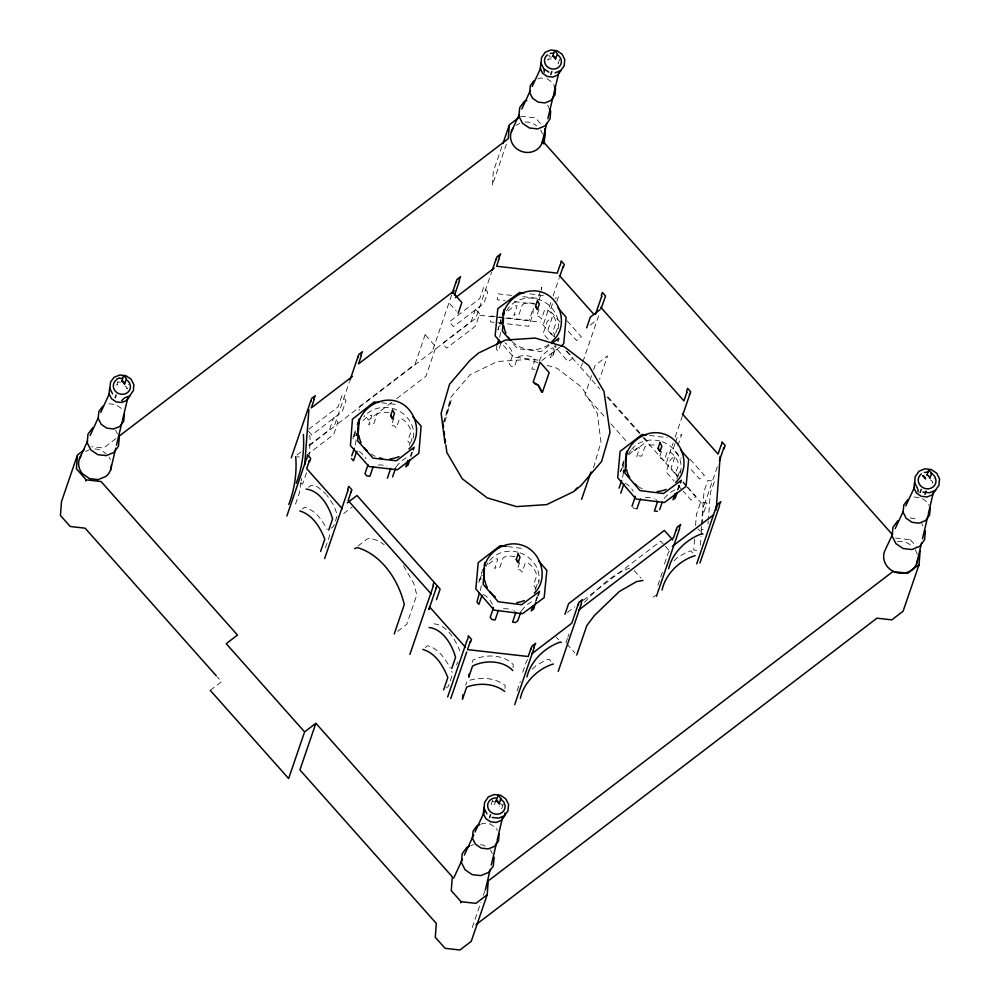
<?xml version="1.0" encoding="UTF-8"?>
<svg xmlns="http://www.w3.org/2000/svg" width="1000" height="1000" viewBox="0 0 1000 1000"><rect width="100%" height="100%" fill="white"/><g stroke="black" fill="none" stroke-linecap="round" stroke-linejoin="round"><path stroke-width="0.75" stroke-dasharray="5 3.75" d="M492.7 799.963L491.087 804.812L492.638 803.637L494.575 804.35L496.175 799.65M504.963 688.462L505.188 685.487C494.55 677.3 479.462 676.6 467.113 681.137L465.712 685.25M541.562 290.2L541.788 287.225L540.837 290.012M513.038 667.638L513.263 664.65C503.625 654.25 485.225 653.875 473.013 660.062L471.587 664.25M694.538 539.263L693.713 550.075L698.825 550.65M695.575 525.375L696.4 514.575L700.612 502.262L707 502.987L702.788 515.3M701.413 526.163L701.188 529.175L706.3 529.75M701.525 524.663L704.013 491.65L707.837 480.475L714.65 481.238L710.413 492.375L708.375 519.388M700.4 545.2L701.087 536.025M701.2 534.5L701.963 526.1M702.087 524.562L703.388 505.45M708.025 523.888L708.25 520.887M496.512 346.175L496.262 348.95L498.188 351.188L501.238 342.275M501.037 318.938L497.975 329.938L501.025 321.037A8.825 0.762 -82.8 0 1 501.287 320.462M482.688 569.338L478.688 583.075L481.737 574.175A8.825 0.762 -82.8 0 1 482.337 575.413M539.263 361.337L540.138 358.787A8.825 1.837 -40.9 0 1 547.938 350.562A8.825 1.837 -40.9 0 1 553.5 348.862L550.45 357.762L552.737 356.075L556.038 344.387M554.45 337.05L554.7 334.275L552.762 332.05L555.812 323.15A8.825 2.913 53.4 0 0 551.287 313.363A8.825 2.913 53.4 0 0 544.525 310.113L541.475 319.012L539.538 316.788L536.562 316.413L539.175 308.775M535.163 590.188L535.413 587.413L533.488 585.188L536.538 576.287A8.825 2.913 53.4 0 0 532 566.512A8.825 2.913 53.4 0 0 525.237 563.25L522.188 572.15L520.262 569.925L517.275 569.55L519.888 561.912M623.587 460.913L620.525 471.9L623.575 463A8.825 0.762 -82.8 0 1 623.837 462.425M677 479.012L677.25 476.238L675.325 474.012L678.375 465.112A8.825 2.913 53.4 0 0 673.838 455.325A8.825 2.913 53.4 0 0 667.075 452.075L664.025 460.975L662.1 458.75L659.125 458.375L661.737 450.737M308.988 457.2L310.225 440.913L309.75 435.275M301.175 481.037L301.488 478.438M301.025 482.325L299.387 492.85L295.175 505.163L292.613 504.875M443.587 422.65L451.037 397L470.175 374.637L497.5 361.488L527.663 359.5L537.938 362.562M444.888 421.825L451.337 399.575L443.913 421.275M593.538 467.675L600.988 442.025L597.337 413.625L581.888 387.325L557.013 368.25L545.275 364.75M117.8 381.912L116.662 385.225L118.175 384.075L120.25 384.25M124.95 385.988L126.662 387.212L127.05 389.075L128.663 384.363M306.5 472.762L302.675 483.938L300.113 483.638M334.812 424.487L349.475 381.637M353.65 435.425L356.463 427.2M325.425 547.762L329.65 535.45L328.663 532.663M393.95 417.938L391.337 425.562L394.325 425.9L396.287 428.113L399.338 419.2A8.825 2.938 52.6 0 1 406.188 422.4A8.825 2.938 52.6 0 1 410.8 432.113L407.75 441.012L409.712 443.225L409.5 446L412.55 437.1A8.825 0.8 -83.5 0 1 413.162 437.175M501.9 146.512L493.363 171.488L492.312 185.325L506.887 142.738M433 349.425L451.712 294.762M410.45 455.913L411.312 453.363A8.825 0.8 -83.5 0 0 411.625 452.238M410.875 456.825L412.75 451.35M551.337 59.037L549.3 58.863L547.8 60L549.375 55.275L548.663 55.475M559.637 59.225L558.062 63.812L557.688 61.975L555.825 61.275M476.538 316.15L491.6 272.137M540.363 291.413L537.962 298.387L519.388 296.275M538.95 300.163L541.337 293.175M543.562 323.762L551.087 301.762M553.1 295.887L559.125 278.288M552.475 303.812L550.087 310.788L561.275 323.387M556.838 301.512L558.75 295.925L555.112 298.7M555.75 333.237L557.5 328.15A8.825 0.762 -82.8 0 1 558.1 329.387M552.737 356.075L556.025 346.475M456.6 664.788L457.562 662M581.35 366.287L582.362 363.325M582.863 361.85L599.55 313.1M591.587 375.662L585.062 394.725L605.775 418.038M593.6 369.787L595.1 365.387L607.587 355.85L599.55 379.325M535.6 588.925L538.212 581.287A8.825 0.762 -82.8 0 1 538.787 581.362M535.45 601.35L536.75 597.525A8.825 0.762 -82.8 0 0 537.062 596.413M536.263 600.988L537.675 596.875M522.737 672.288L526.562 661.112L528.387 658.575M517.075 690.888L520.363 681.312M503.312 804.05L501.7 808.75L501.312 806.85L499.375 806.137M623.938 464.888L623.062 467.425L620.775 469.125M565.913 642.812L567.413 638.413M567.913 636.938L568.925 634.012M472.275 927.537L480.825 902.562M483.338 895.225L484.85 890.812M666.575 462.2L673.15 442.987M675.175 437.075L682.25 416.4M675.013 443.638L673.1 449.225L681.237 458.387M675.487 442.238L676.925 438.05L681.762 434.35L677.938 445.525M677.875 476.475L680.05 470.112A8.825 0.762 -82.8 0 1 680.65 471.35M677.288 490.175L678.587 486.35A8.825 0.762 -82.8 0 0 679.25 483.638M678.112 489.812L679.987 484.338M664.463 563.938L668.288 552.775L670.113 550.237M657.862 585.288L662.087 572.975L664.112 570.525M704.362 504.712L717.425 466.575M930.413 479.888L932.2 481.138L932.6 483.062L934.188 478.438M584.487 602.35C597.587 588.763 611.35 574.438 629.587 568.15M532.225 669.15L536.087 665.575L546.325 659.788L549.188 659.275L551.7 662.113M673.95 560.812L677.812 557.238L688.05 551.45L690.913 550.938L693.425 553.775M115.975 438.575L103.6 448.038L91.713 446.688M308.788 429.3L338.038 406.938L341.863 395.763L346.062 400.487L342.238 411.662L311.762 434.95L308.4 431.175M309.1 445.35L329.525 429.75L333.738 417.425L337.938 422.15L333.725 434.475L308.5 453.75M296.95 455.012L301.788 451.312M309.05 445.763L335.65 425.425M338.075 423.575L433.85 350.363M436.262 348.525L477.375 317.087M391.788 402.375L368.625 420.075L364.688 415.65M396.662 398.65L425.9 376.3L435.95 346.962L424.025 333.338L425.112 334.775L415.075 364.113L357.8 407.887L359.762 410.1M355.438 435.075L353.175 436.8L352.962 439.575L356.012 430.675A8.825 0.8 -83.5 0 1 356.287 430.1M308.538 487.262L310.963 485.425C317.288 484.387 321.75 491 326.25 494.263M302.2 509.137L304.625 507.287C315.5 510.05 322.163 520.3 327.275 529.625M343.675 513.55L352.137 507.088M590.288 325.025L596.337 320.412M331.163 528.2L333.587 526.35L337.413 515.188L333.862 505.525L326.938 495.238M357.987 546.013L367.062 539.075L369.975 538.1L378.775 540.962L384.212 544.675M210.238 690.337L221.525 681.7L217.387 677.05M397.65 631.287L406.725 624.35L416.775 595.025L413.888 583.675L403.038 564.862M425.225 647.562L427.638 645.725C438.512 648.475 445.175 658.737 450.288 668.062M446.025 688.037L448.45 686.2L452.663 673.875L451.675 671.087M567.413 612.45L574.788 606.825M583.375 600.25L660.738 541.112L664.463 545.312M653.175 597.188L655.588 595.337M498.225 327.163L500.5 325.462M549.275 345.363L540.9 351.587L517.513 348.638L512.463 342.8M559.862 347.15L541.775 360.575L513.475 357.013L502.262 344.075M478.938 580.3L481.225 578.6M537.775 79L540.212 78L545.612 78.625M516.087 125.275L517.525 124.688A14.812 13.637 18.9 0 1 519.788 123.362M480.8 824.25L483.312 823.225L490.3 824.013L496.087 827.95L497.312 830.362M470.875 845.625L473.45 844.575M433.975 623.85C447.075 624.913 455.175 639.637 459.837 650.8M548.9 56.8L551.65 57.112M520.612 116.213L535.462 117.9L541.312 124.488M511.65 295.4L497.713 293.812L497.262 299.775L505 300.65M514.3 301.712L537.513 304.35M479.8 315.238L504.075 318M505.588 318.175L540.487 322.137M502.8 323.338L490.613 321.95L491.062 316L529.15 320.325L533.362 308.012L532.913 313.962L528.688 326.287L504.325 323.512M381.625 402.788L398.038 404.65M117.775 381.975L120.562 382.287M108.875 403.775L115.7 404.55L121.375 408.4L122.575 410.763M914.175 497.05L919.837 497.7M910.05 517.987L914.4 518.475L918.012 520.938M296.975 456.775L299.525 457.062M895.462 538.038L910.312 539.725L909.925 540.85M492.225 801.513L495.075 801.825M480.45 844.7L483.3 845.025L485.675 846.637M529.925 293.825L543.325 295.512M534.812 369.4L531.825 369.012L534.875 360.112A8.825 3.362 5.1 0 0 527.275 355.75A8.825 3.362 5.1 0 0 517.438 357.912L514.388 366.825L511.413 366.45L509.487 364.225L512.537 355.312A8.825 2.913 53.4 0 0 505.025 342.713M649.5 435.412L667.375 437.663M636.95 508.787L633.975 508.413L632.038 506.188M507.663 546.587L522.562 548.462M546.962 78.775L552.575 82.587L553.763 84.925M922.438 498.663L927.138 501.863L929.013 505.538M499.087 802.95L502.638 805.362M698.012 528.913L700.45 531.362M556.287 637.25L558.725 639.7M910.35 539.775L916.213 546.362M567.125 320.825L581.375 336.863L576.538 340.55L567.375 330.25M690.138 459.263L704.388 475.288L699.55 478.988L690.387 468.688M607.9 396.838L640 432.975M644.137 437.638L647.25 441.125L634.775 450.662L632.7 448.338M553.962 336.6L547.962 329.85L552.175 317.525L547.337 321.225L543.125 333.537L549.125 340.3M566.975 351.25L572.975 358L568.138 361.7L554.125 345.938M677.975 476.163L670.975 468.275L675.188 455.962L670.35 459.663L666.137 471.975L674.137 480.988M682.987 481.788L686.988 486.3M687.987 487.425L696 496.438L691.162 500.138L683.15 491.125M542.587 324.5L553.812 337.125M566.038 350.887L578.275 364.663M580.375 367.025L599.875 388.963M607.062 397.05L641.95 436.312M642.975 437.475L663.512 460.575M665.6 462.938L677.837 476.7M682.938 482.438L686 485.887M687.013 487.025L701.287 503.088M678.15 485.487L682.15 490M610.95 423.862L627.525 442.512M449.8 303.75L456.337 311.1M665.4 546.362L669.137 550.562M634.1 570.475L640.987 578.225M566.888 643.913L574.775 652.788M921.637 523.387L922.9 525.9M547.625 105.175L548.837 107.575M490.425 849.862L492.3 853.562M115.638 430.387L117.475 434.012M109.062 457.137A16.55 15.237 18.9 0 1 110.35 459.65M628.85 454.762A8.825 1.837 -40.9 0 1 636.375 448.65A8.825 1.837 -40.9 0 1 639.475 448.6L636.425 457.5L638.7 455.8L641.688 456.175L644.737 447.275A8.825 3.362 5.1 0 1 656.787 445.513M525 122.037A14.812 13.637 18.9 0 1 536.712 126.037M413.45 437.95A27.688 25.488 18.9 0 0 392.825 408.5A27.688 25.488 18.9 0 0 363.913 416.912M645.325 497.612A8.825 3.362 5.1 0 1 654.038 498.7M655.675 499.45A8.825 3.362 5.1 0 1 656.825 500.3M540.638 130.075A16.375 15.075 18.9 0 1 542.35 133.85M481.275 585.725A8.825 0.762 -82.8 0 1 480.275 590.413M486.037 566.525A27.688 25.488 18.9 0 1 488.038 562.75M489.712 560.475A27.688 25.488 18.9 0 1 518.763 552.438M520.062 552.85A27.688 25.488 18.9 0 1 538.575 583.45M85.7 451.688A14.975 13.787 18.9 0 1 89.25 449.825M94.688 448.963A14.975 13.787 18.9 0 1 106.05 454M506.575 310.825A27.688 25.488 18.9 0 1 539.45 299.75A27.688 25.488 18.9 0 1 558.125 328.925M396.15 466.95A8.825 1.8 -41.6 0 1 404.212 459.025A8.825 1.8 -41.6 0 1 408.85 457.875M378.275 465.05A8.825 3.35 4.3 0 1 387 466.037M389 412.775A8.825 3.35 4.3 0 0 376.938 414.675L373.888 423.587L370.913 423.237L368.65 424.963L371.7 416.062A8.825 1.8 -41.6 0 0 368.65 416.175A8.825 1.8 -41.6 0 0 361.213 422.375M356.062 440.05A8.825 0.8 -83.5 0 1 355.087 445.812M500.562 332.587A8.825 0.762 -82.8 0 1 499.562 337.275M514.95 556.688A8.825 3.362 5.1 0 0 502.887 558.45L499.85 567.35L496.863 566.975L494.588 568.675L497.625 559.775A8.825 1.837 -40.9 0 0 494.538 559.825A8.825 1.837 -40.9 0 0 487.013 565.938M548.737 344.462A27.688 25.488 18.9 0 1 512.225 341.737M534.225 303.538A8.825 3.362 5.1 0 0 522.175 305.312L519.125 314.212L516.15 313.837L513.862 315.538L516.912 306.625A8.825 1.837 -40.9 0 0 513.825 306.688A8.825 1.837 -40.9 0 0 506.3 312.8M623.45 472.35A8.825 0.762 -82.8 0 1 622.112 479.237M915.263 549.812A17.175 15.812 18.9 0 1 917.4 555.1M897.438 541.538A15.537 14.3 18.9 0 1 912.15 546.55M483.275 594.663A8.825 2.913 53.4 0 1 492.388 604.237M521.375 610.925A8.825 1.837 -40.9 0 1 528.65 603.713A8.825 1.837 -40.9 0 1 534.275 601.325M503.488 608.787A8.825 3.362 5.1 0 1 512.2 609.888M513.825 610.625A8.825 3.362 5.1 0 1 514.987 611.475M375.175 456.287A27.688 25.488 18.9 0 1 371.125 454.062M628.462 454.062A27.688 25.488 18.9 0 1 630.688 450.4M631.55 449.3A27.688 25.488 18.9 0 1 660.6 441.262M359 451.512A8.825 2.938 52.6 0 1 366.1 458.775M625.112 483.488A8.825 2.913 53.4 0 1 633.237 491.2M662.038 441.725A27.688 25.488 18.9 0 1 680.2 473.663M664.15 498.462A8.825 1.837 -40.9 0 1 672.188 491.362A8.825 1.837 -40.9 0 1 676.062 490.825M642.275 488.787A27.688 25.488 18.9 0 1 637.025 485.65M475.462 309.088L471.25 321.4L442.413 343.438L446.613 348.162L475.45 326.125L479.663 313.812L475.462 309.088M483.587 287.425L479.762 298.6L449.288 321.887L453.488 326.613L483.963 303.325L487.788 292.15L483.587 287.425"/><path stroke-width="1.5" d="M358.175 432.137C355.062 408.338 385.838 390.788 404.862 405.6C417.675 415.513 421.35 437.438 408.913 449M503 322.463C500.225 298.637 531.15 281.45 550.013 296.512C562.688 306.613 566.125 328.475 553.562 339.963M543.825 143.875L545.212 128.875L544.212 142.762L892.362 534.55M119.325 437.638L118.45 446.238L113.75 452.537L106.188 455.613L97.812 454.663L90.838 449.925L87.163 442.688L88.025 434.075L92.737 427.788M124.375 414.3L123.663 421.312L119.838 426.438L113.675 428.95L106.85 428.175L101.175 424.312L98.175 418.413L98.888 411.4L102.713 406.275M304.725 464.75L308.9 409.7M462.55 697.925L462.788 694.95M468.963 674.212L468.738 677.188L472.562 666.025C484.762 659.837 503.175 660.212 512.812 670.612M494.175 857.262L493.3 866.038L488.5 872.463L480.775 875.612L472.212 874.638L465.1 869.812L461.337 862.412L462.212 853.625L467.025 847.2L469.588 846.15M499.15 833.975L498.438 841.125L494.525 846.363L488.237 848.925L481.262 848.138L475.462 844.2L472.4 838.175L473.113 831.025L477.025 825.788L479.55 824.762M504.925 812.925L504.55 816.1L501.35 820.362L496.238 822.45L490.55 821.8L485.825 818.587L483.338 813.688L483.925 807.862M716.137 509.95L720.175 456.45M920.113 550.763L919.062 564.6L903.088 611.237L891.8 619.862L876.963 618.175L475.988 924.7M925.45 530.913L924.562 539.8L919.688 546.325L911.838 549.525L903.138 548.538L895.913 543.625L892.1 536.112L892.987 527.212L897.862 520.688M930.25 507.987L929.538 515.225L925.562 520.538L919.175 523.15L912.087 522.337L906.2 518.337L903.088 512.225L903.812 504.975L907.788 499.663M503.537 318.075L502.35 331.15L510.438 340.475M503.8 315.163L504.312 309.35L502.438 314.837M484.513 568.3L483.075 584.288L498.225 601.775L521.625 604.725L539.55 591.4L538.138 595.513M484.775 565.4L485.037 562.487L484.1 565.237M532.913 605.812L531.175 610.9L533.45 609.212L533.7 606.438M916.775 563.3L921.5 543.125M922.513 538.8L927.887 515.775M928.238 514.3L933.275 492.762M485.387 889.9L490.238 869.438M491.275 865.05L496.812 841.712M497.163 840.212L502.7 816.875M542.075 142.938L546.763 123.25M547.85 118.7L553.263 95.925M553.612 94.462L558.675 73.162M110.525 470.138L115.775 448.2M116.475 445.275L122.062 421.925M122.425 420.412L128.012 397.062M77.075 456.087L61.487 501.613L60.438 515.45L70.237 526.487L85.087 528.175L216.35 675.888M109.65 388.2L109.075 393.913L111.512 398.713L116.137 401.85L121.7 402.488L126.713 400.438L130.013 395.737M115.175 397.762L116.125 394.975M121.825 380.887L123.65 375.525L126.438 378.663L124.612 384.025L121.825 380.887L123.488 381.587L124.575 383.975M123.287 399.05L121.587 400.737M291.275 457.762L311.625 398.475L315.3 395.675L313.7 399.175M314.125 399.65L311.312 407.85L352.425 376.425M288.788 504.438C294.538 489.4 297.062 472.638 295.688 456.625M296.275 483.2C302.062 467.863 304.575 450.85 303.363 434.55M286.863 516.025L306.45 458.812M309.513 460.438L306.7 468.638L342.388 508.8M349.988 380.163L358.075 356.525M361.337 355.625L358.5 363.913L454.275 290.7M357.4 424.462L359.275 418.988L357.625 440.812L373.013 458.125L396.425 460.788L414.15 447.238L413.212 449.975M351.737 455.838L354.35 448.212M320.588 551.462L324.812 539.138C320.2 527.425 312.55 514.6 299.788 510.988M328.75 530.05L332.575 518.888C329.05 506.388 319.938 490.6 306.125 489.113M324.65 558.55L347.912 490.588M350.975 492.212L348.15 500.5L431.275 594.05M368 464.825L364.95 473.738L366.912 475.938L369.9 476.275L372.938 467.375A8.825 3.35 4.3 0 1 373.525 466.562M387.35 478.263L390.4 469.363A8.825 3.35 4.3 0 0 390.387 468.475M502.912 143.575L508.95 125.962M452.225 293.288L456.925 279.475L460.6 276.663L459.113 280.087M304.212 733.012L288.625 778.55L210.238 690.337M454.538 295.138L459.525 280.562M392.587 476.875L395.637 467.975M540.85 62.95L540.288 68.587L542.7 73.338L547.275 76.45L552.775 77.075L557.737 75.05L561 70.412M315.5 724.388L299.913 769.912L436.337 923.45L435.288 937.288L445.087 948.312L459.938 950L471.225 941.375L487.2 894.725L488.25 880.888L892.925 571.538L907.775 573.225L919.013 564.637L918.625 565.75M458.2 313.2L461.85 302.525L453.462 293.087M407.975 460.412L405.8 466.775L408.062 465.05L409.938 459.575M544.075 69.875L544.275 72.225M552.85 55.85L554.637 50.637L557.388 53.738L555.612 58.963L552.85 55.862L554.5 56.562L555.562 58.913M550.8 74.65L551.9 71.413M492.113 270.663L496.125 258.925M499.387 258.025L496.575 266.238L557.275 273.137L560.075 264.925M544.837 130.037L545.212 128.925M394.25 633.9L404.288 604.562C398.65 580.475 382.062 554.963 357.5 547.638L354.588 548.625M496.95 344.913L498.688 339.812M433.975 582.238L432.912 585.325L433.625 586.125M409.875 654.45L433.137 586.5M436.213 588.125L428.9 609.462L429.738 607.062L465.438 647.237M437.163 585.825L435.725 588.488M436.475 599.7L440.125 589.038L357 495.487L347.325 502.887M559.637 276.812L563.15 266.55M557.9 341L558.837 338.263L551.663 343.587M443.612 689.887L447.825 677.575C443.212 665.85 435.562 653.037 422.8 649.412M451.763 668.487L455.588 657.312C452.062 644.812 442.95 629.025 429.137 627.55M479.4 592.962L476.975 602.1L478.9 604.325L481.95 595.413M447.663 696.975L467.25 639.763M450.75 698.6L466.712 651.988M470.312 641.388L467.512 649.6L528.225 656.525L531.038 648.312M586.663 327.8L590.312 317.137L599.987 309.738M462.438 699.412L466.662 687.1C479.012 682.55 494.1 683.263 504.738 691.438M595.55 314.2L601.55 296.7M601.075 308.675L605.562 296.025L602.375 292.438L601.312 295.538L602.025 296.337M520.85 611.938L517.812 620.837L515.525 622.537L512.55 622.163L515.588 613.25A8.825 3.362 5.1 0 0 515.588 612.375M533.45 609.212L535.8 602.362M581.613 499.288L590.988 471.912M514.7 704.625L534.288 647.4M526.938 677.013C530.675 660.8 545.175 647.225 560.487 641.975L561.237 642.537M520.337 698.35C523.8 682.375 537.95 668.6 553.387 664M489.562 817.638L490.525 814.85M460.675 902.788L461.012 901.625L451.262 890.65L452.312 876.812L315.875 723.275L304.587 731.9L226.2 643.688L237.488 635.062L101.05 481.525L86.213 479.837L85.825 480.95L86.163 479.787L76.413 468.812L77.463 454.975L84.2 449.825M496.275 800.612L498.113 795.263L500.962 798.475L499.125 803.812L496.287 800.612L497.975 801.35L499.087 803.775M564.963 614.325L568.612 603.663L664.388 530.45L672.788 539.9M625.938 454.062L626.875 451.312L624.913 473.113L640.062 490.6L663.462 493.55L681.388 480.225L680.45 482.962M619.062 488.137L621.675 480.513M558.237 671.338L581.5 603.387M620.75 493.15L623.8 484.237M576.737 655L586.788 625.662L594.412 615.513L619.3 591.55L636.562 581.587L642.962 580.45M632.038 506.188L635.087 497.275A8.825 2.913 53.4 0 0 635.188 496.213M636.95 508.787L640 499.888A8.825 3.362 5.1 0 1 640.588 499.075M686.775 392.612L683.938 400.9L600.812 307.35M682.763 414.925L689.837 394.237M659.65 509.663L662.262 502.025M675.188 493.375L673.012 499.725L675.288 498.038L677.175 492.55M656.425 596.275L679.7 528.325M668.662 568.663C672.412 552.463 686.9 538.888 702.212 533.638L702.962 534.2M662.062 590.013C665.525 574.038 679.675 560.25 695.113 555.662M720.888 445.875L718.075 454.087L682.387 413.925M719.425 460.7L723.95 447.5M696.712 563.862L716.3 506.65M699.963 562.962L719.55 505.75M914.538 482.188L913.95 488.075L916.475 493.062L921.275 496.325L927.05 496.975L932.25 494.862L935.662 490.012M917.913 489.45L918.125 491.9M920.088 492.625L921.213 489.363M924.975 494.438L926.087 491.175M79.475 458.638L87.613 440.95M90.113 435.513L98.188 417.975M100.75 412.388L109.45 393.475M511.375 131.575L519.188 114.675M521.788 109.038L530.3 90.6M532.188 86.525L540.688 68.1M453.675 878.15L462.475 859.15M464.35 855.075L473.738 834.8M475.025 832.013L484.412 811.737M892.675 534.012L884.562 551.375A17.175 15.812 18.9 0 0 897.262 572.788A17.175 15.812 18.9 0 0 917.663 559.275M895.163 528.663L903.2 511.45M905.763 505.962L914.425 487.4M534.125 80.487L530.337 85.562L529.637 92.487L532.6 98.325L538.212 102.137L544.963 102.9L551.05 100.412L555.062 94.712L555.538 88.425L554.35 86.088M577.013 487.938L574 491.463L546.675 504.613L516.5 506.6L487.163 497.85L462.275 478.775L446.838 452.475L445.875 445M534.275 593.1C549.612 578.925 541.125 550.312 521.337 544.963C501.562 538.888 478.963 558.475 484.412 579.012M675.612 482.362C691.612 468.462 683.2 439.15 663.175 433.787C643.65 427.812 621.225 446.825 626.125 467.212M575.3 490.35L581.138 485.375L601.613 461.438L610.025 432.45L603.962 391.438L588.737 365.513L564.2 346.7L535.275 338.075L505.538 340.037L478.6 352.987L470.012 360.325L449.55 384.25L441.125 413.25L445.05 443.638M518.312 117.975L509.325 124.838L508.275 138.675L118.45 436.688M358.5 357L357.675 357.625L358.738 354.538L362.413 351.725L360.913 355.15M455.863 282.562L456.688 281.938M310.562 401.575L311.288 401.025M496.55 259.4L496.012 259.812L497.075 256.712L500.75 253.9L498.963 257.55M455.462 297.663L494.15 268.087M577.837 605.388L578.663 604.763M581.087 602.913L582.575 599.487L578.9 602.3L571.763 623.237L531.85 653.75M676.038 530.325L676.862 529.7M679.275 527.85L680.775 524.425L677.1 527.238L673.6 537.513L579.05 609.788M531.45 648.787L530.925 649.188L531.987 646.087L535.662 643.288L533.875 646.938M716.712 507.125L716.188 507.525L717.25 504.438L720.925 501.625L719.137 505.275M672.362 546.337L713.5 514.888M487.15 894.762L475.9 903.363L461.062 901.675M561.062 346.25L563.763 343.612L566.138 317.25L557.987 307.838M116.575 379.312L119.5 377.912M555.075 72.888L560.638 70.612L564.1 65.975L564.775 59.525L562.075 54.188L556.938 50.7L550.775 50L545.2 52.275L541.5 57.613L541.062 63.362L543.775 68.7L548.9 72.188M526.862 100.4L524.362 101.412L519.712 107.638L518.862 116.137L522.5 123.3L529.388 127.987L537.675 128.925L545.15 125.875L550.075 118.875L550.662 111.15L549.45 108.763M124.05 398.175L129.675 395.875L133.425 390.462L133.863 384.65L131.125 379.25L125.938 375.725L119.7 375.025L114.075 377.312L110.562 382L109.875 388.537L112.613 393.938M378.65 402.45L374.175 401.938L352.438 419.188L350.425 445.588L369.05 466.55L397.388 469.762L418.837 453.363L421.125 426.112L412.85 416.8M922.9 492.062L929.388 492.8L935.225 490.412L938.85 485.55L939.562 478.8L936.712 473.212L931.338 469.55L924.862 468.812L919.025 471.2L915.138 476.775L914.688 482.812L917.525 488.4M492.212 817.438L498.587 818.162L504.338 815.812L507.912 811.038L508.612 804.362L505.812 798.863L500.525 795.263L494.137 794.538L488.4 796.875L484.575 802.387L484.113 808.325L486.912 813.838M523.962 293.075L519.5 292.512L497.8 308.637L495.138 335.85L501.25 342.9M646.525 435.037L642.05 434.475L620.062 451.45L617.7 477.812L636.038 498.975L664.338 502.55L686.038 486.425L688.7 459.212L680.55 449.8M657.362 511.362L654.388 510.988L657.438 502.075A8.825 3.362 5.1 0 0 657.425 501.2M506.175 546.4L500.213 545.65L478.225 562.625L475.85 588.987L494.188 610.15L522.5 613.725L544.188 597.6L546.85 570.388L538.7 560.975M534.288 383.45L538.4 385.4L542.388 392.362L549.175 372.562L539.963 362.2L533.188 382L538.4 385.4L541.5 391.863M390.7 415.513L392.65 418.638M535.588 306.188L537.487 309.337M658.138 448.15L660.05 451.3M516.3 559.325L518.212 562.475M687.262 392.25L686.538 391.438L687.6 388.35L690.788 391.938L689.35 394.613M560.562 264.55L561.163 260.938L564.35 264.538L563.288 267.625L562.663 266.913M721.363 445.513L721.963 441.9L725.15 445.487L724.1 448.575L723.462 447.875M559.375 275.5L594.038 314.513M351.525 458.625L353.488 460.825L356.538 451.925A8.825 2.938 52.6 0 1 357.013 451.3M348.4 490.225L347.688 489.412L348.738 486.325L351.938 489.913L350.5 492.587M306.938 458.438L307.538 454.825L310.725 458.413L309.662 461.512L309.037 460.8M467.738 639.4L468.338 635.775L471.525 639.375L470.462 642.463L469.837 641.75M443.175 424.087L443.562 427.075M444.137 431.55L444.525 434.538M445.1 439.025L445.487 442.013M111.412 464.888A16.55 15.237 18.9 0 1 105.763 476.5L98.125 479.613L89.637 478.65L82.6 473.862A16.55 15.237 18.9 0 1 81.4 455.138M126.638 379.9A8.612 7.925 18.9 0 1 129.975 389.3A8.612 7.925 18.9 0 1 121.275 394.25A8.612 7.925 18.9 0 1 113.75 388.462A8.612 7.925 18.9 0 1 116.25 380.012M367.488 451.25A27.688 25.488 18.9 0 1 364.275 447.812M361.075 442.675A27.688 25.488 18.9 0 1 358.875 435.513M557.638 54.825A8.512 7.837 18.9 0 1 560.662 64.737A8.512 7.837 18.9 0 1 550.9 68.737A8.512 7.837 18.9 0 1 544.525 60.188A8.512 7.837 18.9 0 1 547.362 54.9M542.762 140.438A16.375 15.075 18.9 0 1 520.75 151.1A16.375 15.075 18.9 0 1 513.275 128.112M921.287 474A8.938 8.225 18.9 0 0 918.688 482.762A8.938 8.225 18.9 0 0 926.488 488.775A8.938 8.225 18.9 0 0 935.562 478.375M924.35 472.512A8.938 8.225 18.9 0 1 927.738 472.3M120.275 378.387A8.612 7.925 18.9 0 1 122.475 378.375M931.038 473.275A8.938 8.225 18.9 0 1 933 474.6M933.838 475.425A8.938 8.225 18.9 0 1 935.125 477.337M500.225 798.925A8.8 8.1 18.9 0 1 504.812 808.6A8.8 8.1 18.9 0 1 495.75 814.175A8.8 8.1 18.9 0 1 487.625 805.6A8.8 8.1 18.9 0 1 495.863 797.9M550.288 53.487A8.512 7.837 18.9 0 1 553.525 53.275M501.625 322.275A8.825 0.762 -82.8 0 1 501.55 323.9M637.025 485.65A27.688 25.488 18.9 0 1 634.65 483.663M629.763 477.675A27.688 25.488 18.9 0 1 626.487 469.275M553.05 340.4A27.688 25.488 18.9 0 1 551.05 342.525M511.112 340.637A27.688 25.488 18.9 0 1 508.162 337.025M505.938 333.088A27.688 25.488 18.9 0 1 503.837 325.913M399 456.6A27.688 25.488 18.9 0 1 390.037 458.888M382.438 458.525A27.688 25.488 18.9 0 1 379.487 457.85M524.263 600.575A27.688 25.488 18.9 0 1 516.8 602.587M495.325 596.875A27.688 25.488 18.9 0 1 489.775 591.413M487.325 587.587A27.688 25.488 18.9 0 1 484.787 580.487M498.75 610.25A8.825 3.362 5.1 0 0 498.162 611.062L495.112 619.963L492.125 619.587L490.2 617.362L493.25 608.45A8.825 2.913 53.4 0 0 493.35 607.388M623.737 470.075A8.825 0.762 -82.8 0 1 623.45 472.35M356.637 433.55A8.825 0.8 -83.5 0 1 356.512 435.55M666.1 489.4A27.688 25.488 18.9 0 1 657.113 491.562M922.712 475.637L925.537 478.95L924.4 476.512L922.712 475.637M927.025 475.012L928.7 475.875L929.887 478.363L931.688 473.1L928.787 469.837L927.025 475.012M392.525 410.163L390.625 415.725L392.575 418.85L394.475 413.3L392.525 410.163M537.413 300.85L535.513 306.4L537.413 309.55L539.325 304L537.413 300.85M518.125 553.987L516.225 559.538L518.138 562.7L520.037 557.137L518.125 553.987M659.963 442.812L658.062 448.363L659.975 451.525L661.875 445.962L659.963 442.812"/></g></svg>
